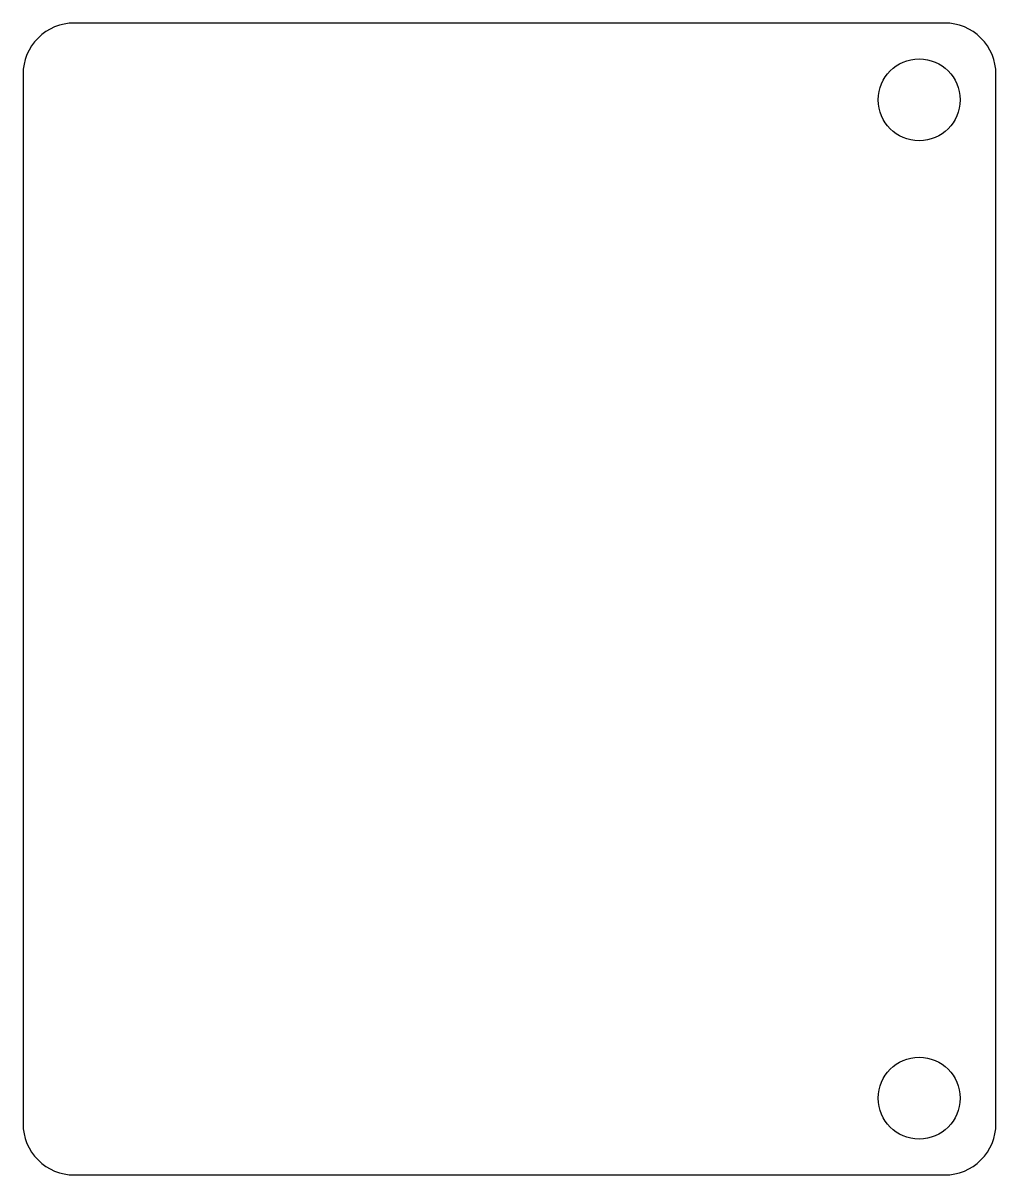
# Model space of a CAD drawing. Header units: millimetres. Extents: x 0 to 38, y 0 to 45.
import ezdxf

# ---------------------------------------------------------------- set-up
doc = ezdxf.new("R2010")
doc.units = ezdxf.units.MM
doc.header["$MEASUREMENT"] = 0

msp = doc.modelspace()

# ---------------------------------------------------------------- linework, layer by layer
msp.add_lwpolyline([(2, 0), (36, 0, 0.414214), (38, 2), (38, 43, 0.414214), (36, 45), (2, 45, 0.414214), (0, 43), (0, 2, 0.414214)], format="xyb", close=True)
for centre in [(35, 42), (35, 3)]:
    msp.add_circle(centre, 1.6)

doc.saveas('drawing.dxf')
